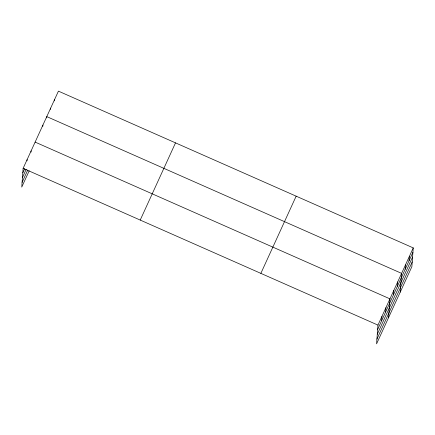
<?xml version="1.0" encoding="UTF-8"?>
<svg xmlns="http://www.w3.org/2000/svg" width="435" height="435" viewBox="0 0 435 435"><rect width="100%" height="100%" fill="white"/><g stroke="black" fill="none" stroke-linecap="round" stroke-linejoin="round"><path stroke-width="0.65" d="M413.25 247.901L377.955 325.103L376.574 343.862L411.874 266.66L413.25 247.901L58.426 91.138L23.126 168.34L21.75 187.099L29.216 170.77M27.035 160.852L27.128 159.591M31.037 152.103L31.13 150.842M42.804 126.367L42.896 125.106M46.686 117.874L46.779 116.613L401.603 273.376L400.222 292.135M50.569 109.381L50.661 108.119M54.451 100.893L54.544 99.631M381.631 320.764L381.952 316.354M385.627 312.015L385.954 307.605M388.575 317.615L389.956 298.856L35.126 142.093M393.512 294.772L393.838 290.362M397.394 286.279L397.721 281.869M405.159 269.298L405.485 264.882M409.041 260.804L409.368 256.389M22.805 172.755L24.67 168.671M22.457 177.485L26.187 169.324M22.098 182.368L27.699 170.118M140.222 220.072L175.517 142.87M260.859 273.37L296.159 196.169M377.629 329.512L412.924 252.311M377.281 334.249L412.576 257.047M376.922 339.126L412.222 261.924M23.126 168.34L377.955 325.103"/></g></svg>
